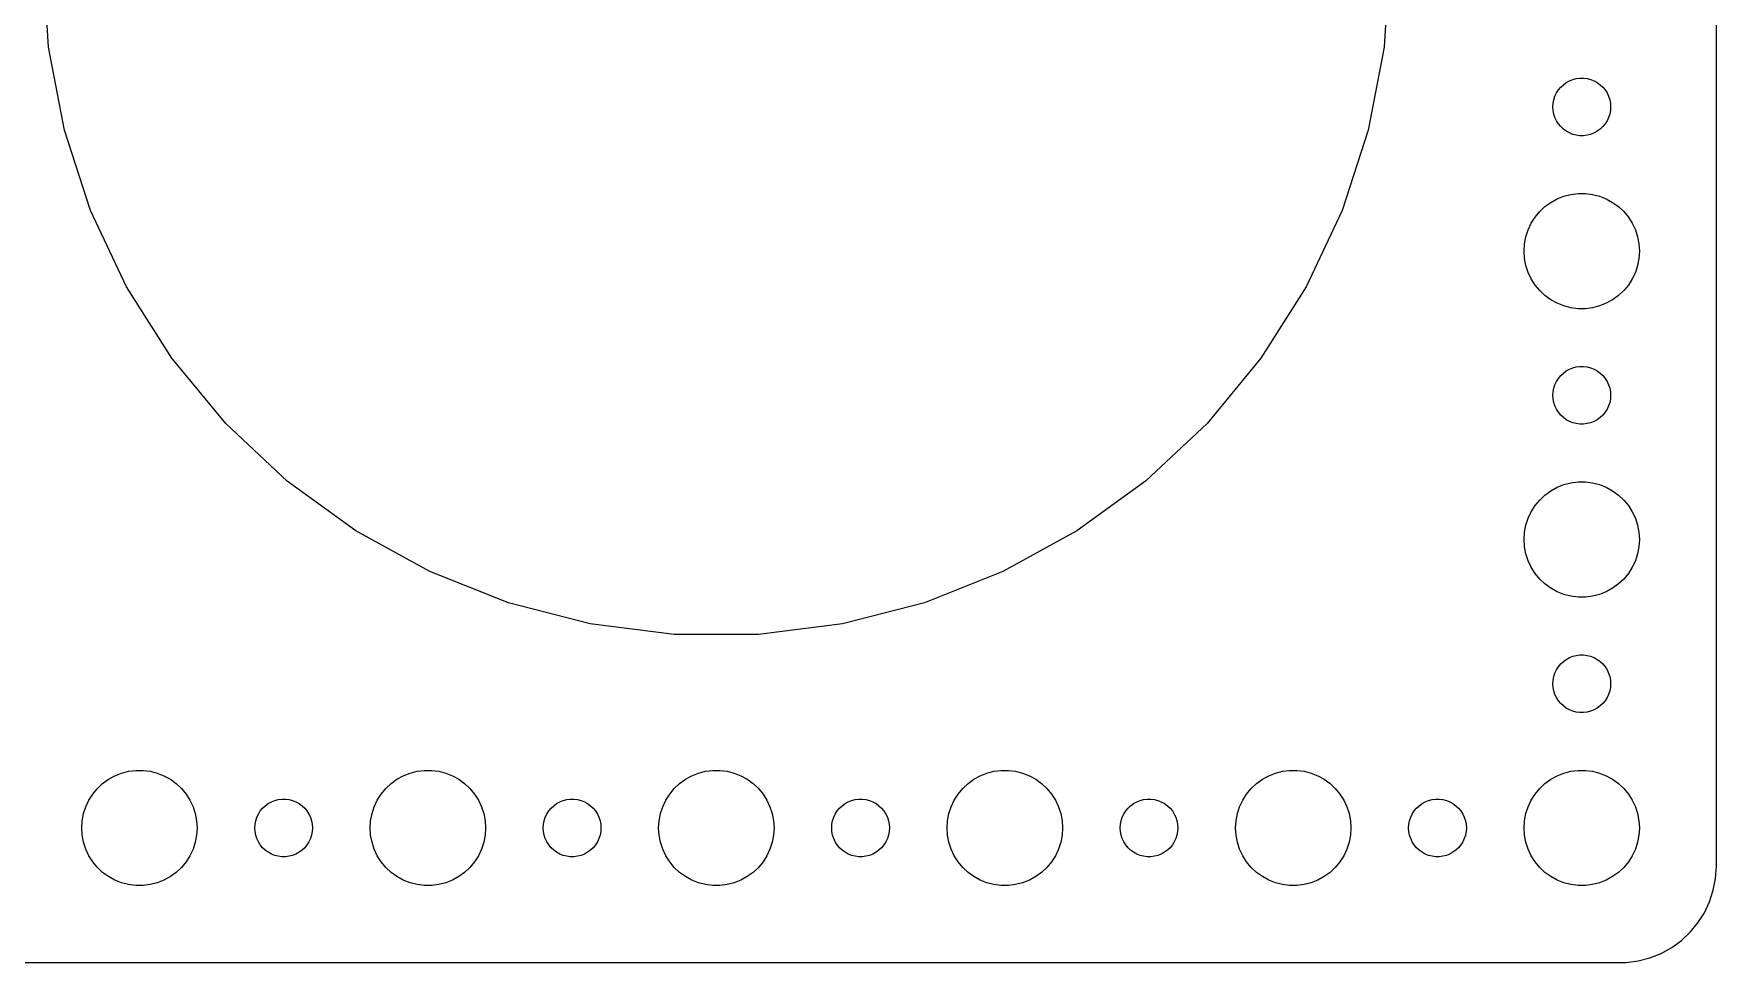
# Model space of a CAD drawing. Header units: metres. Extents: x -127 to 127, y 62 to 166.
# Drawn here: x 39.5 to 127, y 62 to 110.3 of the extents above; entities that cross this region are included whole.
import ezdxf

# ---------------------------------------------------------------- set-up
doc = ezdxf.new("R2010")
doc.units = ezdxf.units.M

msp = doc.modelspace()

# ---------------------------------------------------------------- linework, layer by layer
for p, q in [((127, 67), (127, 161)), ((40.276, 109.613), (40, 114)), ((110, 114), (109.724, 109.613)), ((41.0996, 105.296), (40.276, 109.613)), ((109.724, 109.613), (108.9, 105.296)), ((118.907, 107.527), (119.044, 107.656)), ((119.044, 107.656), (119.196, 107.766)), ((119.196, 107.766), (119.361, 107.857)), ((119.361, 107.857), (119.536, 107.927)), ((119.536, 107.927), (119.719, 107.973)), ((119.719, 107.973), (119.906, 107.997)), ((119.906, 107.997), (120.094, 107.997)), ((120.094, 107.997), (120.281, 107.973)), ((120.281, 107.973), (120.464, 107.927)), ((120.464, 107.927), (120.639, 107.857)), ((120.639, 107.857), (120.804, 107.766)), ((120.804, 107.766), (120.956, 107.656)), ((120.956, 107.656), (121.093, 107.527)), ((118.512, 106.688), (118.547, 106.873)), ((118.547, 106.873), (118.605, 107.052)), ((118.605, 107.052), (118.686, 107.223)), ((118.686, 107.223), (118.786, 107.382)), ((118.786, 107.382), (118.907, 107.527)), ((121.093, 107.527), (121.214, 107.382)), ((121.214, 107.382), (121.314, 107.223)), ((121.314, 107.223), (121.395, 107.052)), ((121.395, 107.052), (121.453, 106.873)), ((121.453, 106.873), (121.488, 106.688)), ((118.5, 106.5), (118.512, 106.688)), ((118.512, 106.312), (118.5, 106.5)), ((118.547, 106.127), (118.512, 106.312)), ((118.605, 105.948), (118.547, 106.127)), ((118.686, 105.777), (118.605, 105.948)), ((121.395, 105.948), (121.314, 105.777)), ((121.453, 106.127), (121.395, 105.948)), ((121.488, 106.312), (121.453, 106.127)), ((121.488, 106.688), (121.5, 106.5)), ((121.5, 106.5), (121.488, 106.312)), ((42.4578, 101.116), (41.0996, 105.296)), ((108.9, 105.296), (107.542, 101.116)), ((118.786, 105.618), (118.686, 105.777)), ((118.907, 105.473), (118.786, 105.618)), ((119.044, 105.344), (118.907, 105.473)), ((119.196, 105.234), (119.044, 105.344)), ((119.361, 105.143), (119.196, 105.234)), ((119.536, 105.073), (119.361, 105.143)), ((119.719, 105.027), (119.536, 105.073)), ((119.906, 105.003), (119.719, 105.027)), ((120.094, 105.003), (119.906, 105.003)), ((120.281, 105.027), (120.094, 105.003)), ((120.464, 105.073), (120.281, 105.027)), ((120.639, 105.143), (120.464, 105.073)), ((120.804, 105.234), (120.639, 105.143)), ((120.956, 105.344), (120.804, 105.234)), ((121.093, 105.473), (120.956, 105.344)), ((121.214, 105.618), (121.093, 105.473)), ((121.314, 105.777), (121.214, 105.618)), ((118.088, 101.312), (118.393, 101.533)), ((118.393, 101.533), (118.723, 101.714)), ((118.723, 101.714), (119.073, 101.853)), ((119.073, 101.853), (119.438, 101.947)), ((119.438, 101.947), (119.812, 101.994)), ((119.812, 101.994), (120.188, 101.994)), ((120.188, 101.994), (120.562, 101.947)), ((120.562, 101.947), (120.927, 101.853)), ((120.927, 101.853), (121.277, 101.714)), ((121.277, 101.714), (121.607, 101.533)), ((121.607, 101.533), (121.912, 101.312)), ((44.3293, 97.1386), (42.4578, 101.116)), ((107.542, 101.116), (105.671, 97.1386)), ((117.371, 100.445), (117.573, 100.763)), ((117.573, 100.763), (117.813, 101.054)), ((117.813, 101.054), (118.088, 101.312)), ((121.912, 101.312), (122.187, 101.054)), ((122.187, 101.054), (122.427, 100.763)), ((122.427, 100.763), (122.629, 100.445)), ((117.094, 99.7461), (117.211, 100.104)), ((117.211, 100.104), (117.371, 100.445)), ((122.629, 100.445), (122.789, 100.104)), ((122.789, 100.104), (122.906, 99.7461)), ((117, 99), (117.024, 99.376)), ((117.024, 98.624), (117, 99)), ((117.024, 99.376), (117.094, 99.7461)), ((122.906, 99.7461), (122.976, 99.376)), ((122.976, 99.376), (123, 99)), ((123, 99), (122.976, 98.624)), ((117.094, 98.2539), (117.024, 98.624)), ((117.211, 97.8956), (117.094, 98.2539)), ((122.906, 98.2539), (122.789, 97.8956)), ((122.976, 98.624), (122.906, 98.2539)), ((46.6844, 93.4275), (44.3293, 97.1386)), ((105.671, 97.1386), (103.316, 93.4275)), ((117.371, 97.5547), (117.211, 97.8956)), ((117.573, 97.2366), (117.371, 97.5547)), ((117.813, 96.9464), (117.573, 97.2366)), ((122.427, 97.2366), (122.187, 96.9464)), ((122.629, 97.5547), (122.427, 97.2366)), ((122.789, 97.8956), (122.629, 97.5547)), ((118.088, 96.6885), (117.813, 96.9464)), ((118.393, 96.467), (118.088, 96.6885)), ((118.723, 96.2855), (118.393, 96.467)), ((119.073, 96.1468), (118.723, 96.2855)), ((121.277, 96.2855), (120.927, 96.1468)), ((121.607, 96.467), (121.277, 96.2855)), ((121.912, 96.6885), (121.607, 96.467)), ((122.187, 96.9464), (121.912, 96.6885)), ((119.438, 96.0531), (119.073, 96.1468)), ((119.812, 96.0059), (119.438, 96.0531)), ((120.188, 96.0059), (119.812, 96.0059)), ((120.562, 96.0531), (120.188, 96.0059)), ((120.927, 96.1468), (120.562, 96.0531)), ((49.4861, 90.0409), (46.6844, 93.4275)), ((103.316, 93.4275), (100.514, 90.0409)), ((119.044, 92.6558), (119.196, 92.7665)), ((119.196, 92.7665), (119.361, 92.8573)), ((119.361, 92.8573), (119.536, 92.9266)), ((119.536, 92.9266), (119.719, 92.9734)), ((119.719, 92.9734), (119.906, 92.997)), ((119.906, 92.997), (120.094, 92.997)), ((120.094, 92.997), (120.281, 92.9734)), ((120.281, 92.9734), (120.464, 92.9266)), ((120.464, 92.9266), (120.639, 92.8573)), ((120.639, 92.8573), (120.804, 92.7665)), ((120.804, 92.7665), (120.956, 92.6558)), ((118.547, 91.873), (118.605, 92.0522)), ((118.605, 92.0522), (118.686, 92.2226)), ((118.686, 92.2226), (118.786, 92.3817)), ((118.786, 92.3817), (118.907, 92.5268)), ((118.907, 92.5268), (119.044, 92.6558)), ((120.956, 92.6558), (121.093, 92.5268)), ((121.093, 92.5268), (121.214, 92.3817)), ((121.214, 92.3817), (121.314, 92.2226)), ((121.314, 92.2226), (121.395, 92.0522)), ((121.395, 92.0522), (121.453, 91.873)), ((118.5, 91.5), (118.512, 91.688)), ((118.512, 91.312), (118.5, 91.5)), ((118.512, 91.688), (118.547, 91.873)), ((118.547, 91.127), (118.512, 91.312)), ((118.605, 90.9478), (118.547, 91.127)), ((121.453, 91.127), (121.395, 90.9478)), ((121.453, 91.873), (121.488, 91.688)), ((121.488, 91.312), (121.453, 91.127)), ((121.488, 91.688), (121.5, 91.5)), ((121.5, 91.5), (121.488, 91.312)), ((118.686, 90.7774), (118.605, 90.9478)), ((118.786, 90.6183), (118.686, 90.7774)), ((118.907, 90.4732), (118.786, 90.6183)), ((119.044, 90.3442), (118.907, 90.4732)), ((119.196, 90.2335), (119.044, 90.3442)), ((119.361, 90.1428), (119.196, 90.2335)), ((119.536, 90.0734), (119.361, 90.1428)), ((120.639, 90.1428), (120.464, 90.0734)), ((120.804, 90.2335), (120.639, 90.1428)), ((120.956, 90.3442), (120.804, 90.2335)), ((121.093, 90.4732), (120.956, 90.3442)), ((121.214, 90.6183), (121.093, 90.4732)), ((121.314, 90.7774), (121.214, 90.6183)), ((121.395, 90.9478), (121.314, 90.7774)), ((52.6902, 87.032), (49.4861, 90.0409)), ((100.514, 90.0409), (97.3098, 87.032)), ((119.719, 90.0266), (119.536, 90.0734)), ((119.906, 90.003), (119.719, 90.0266)), ((120.094, 90.003), (119.906, 90.003)), ((120.281, 90.0266), (120.094, 90.003)), ((120.464, 90.0734), (120.281, 90.0266)), ((56.2461, 84.4485), (52.6902, 87.032)), ((97.3098, 87.032), (93.7539, 84.4485)), ((118.393, 86.533), (118.723, 86.7145)), ((118.723, 86.7145), (119.073, 86.8532)), ((119.073, 86.8532), (119.438, 86.9469)), ((119.438, 86.9469), (119.812, 86.9941)), ((119.812, 86.9941), (120.188, 86.9941)), ((120.188, 86.9941), (120.562, 86.9469)), ((120.562, 86.9469), (120.927, 86.8532)), ((120.927, 86.8532), (121.277, 86.7145)), ((121.277, 86.7145), (121.607, 86.533)), ((117.371, 85.4453), (117.573, 85.7634)), ((117.573, 85.7634), (117.813, 86.0536)), ((117.813, 86.0536), (118.088, 86.3116)), ((118.088, 86.3116), (118.393, 86.533)), ((121.607, 86.533), (121.912, 86.3116)), ((121.912, 86.3116), (122.187, 86.0536)), ((122.187, 86.0536), (122.427, 85.7634)), ((122.427, 85.7634), (122.629, 85.4453)), ((117.094, 84.7461), (117.211, 85.1044)), ((117.211, 85.1044), (117.371, 85.4453)), ((122.629, 85.4453), (122.789, 85.1044)), ((122.789, 85.1044), (122.906, 84.7461)), ((60.0977, 82.3311), (56.2461, 84.4485)), ((93.7539, 84.4485), (89.9023, 82.3311)), ((117, 84), (117.024, 84.376)), ((117.024, 83.624), (117, 84)), ((117.024, 84.376), (117.094, 84.7461)), ((122.906, 84.7461), (122.976, 84.376)), ((122.976, 84.376), (123, 84)), ((123, 84), (122.976, 83.624)), ((117.094, 83.2539), (117.024, 83.624)), ((117.211, 82.8956), (117.094, 83.2539)), ((122.906, 83.2539), (122.789, 82.8956)), ((122.976, 83.624), (122.906, 83.2539)), ((64.1844, 80.713), (60.0977, 82.3311)), ((89.9023, 82.3311), (85.8156, 80.713)), ((117.371, 82.5547), (117.211, 82.8956)), ((117.573, 82.2366), (117.371, 82.5547)), ((122.629, 82.5547), (122.427, 82.2366)), ((122.789, 82.8956), (122.629, 82.5547)), ((117.813, 81.9464), (117.573, 82.2366)), ((118.088, 81.6885), (117.813, 81.9464)), ((118.393, 81.467), (118.088, 81.6885)), ((118.723, 81.2855), (118.393, 81.467)), ((121.607, 81.467), (121.277, 81.2855)), ((121.912, 81.6885), (121.607, 81.467)), ((122.187, 81.9464), (121.912, 81.6885)), ((122.427, 82.2366), (122.187, 81.9464)), ((68.4417, 79.6199), (64.1844, 80.713)), ((85.8156, 80.713), (81.5583, 79.6199)), ((119.073, 81.1468), (118.723, 81.2855)), ((119.438, 81.0531), (119.073, 81.1468)), ((119.812, 81.0059), (119.438, 81.0531)), ((120.188, 81.0059), (119.812, 81.0059)), ((120.562, 81.0531), (120.188, 81.0059)), ((120.927, 81.1468), (120.562, 81.0531)), ((121.277, 81.2855), (120.927, 81.1468)), ((72.8023, 79.0691), (68.4417, 79.6199)), ((77.1977, 79.0691), (72.8023, 79.0691)), ((81.5583, 79.6199), (77.1977, 79.0691)), ((119.361, 77.8572), (119.536, 77.9266)), ((119.536, 77.9266), (119.719, 77.9734)), ((119.719, 77.9734), (119.906, 77.997)), ((119.906, 77.997), (120.094, 77.997)), ((120.094, 77.997), (120.281, 77.9734)), ((120.281, 77.9734), (120.464, 77.9266)), ((120.464, 77.9266), (120.639, 77.8572)), ((118.547, 76.873), (118.605, 77.0522)), ((118.605, 77.0522), (118.686, 77.2226)), ((118.686, 77.2226), (118.786, 77.3817)), ((118.786, 77.3817), (118.907, 77.5268)), ((118.907, 77.5268), (119.044, 77.6558)), ((119.044, 77.6558), (119.196, 77.7665)), ((119.196, 77.7665), (119.361, 77.8572)), ((120.639, 77.8572), (120.804, 77.7665)), ((120.804, 77.7665), (120.956, 77.6558)), ((120.956, 77.6558), (121.093, 77.5268)), ((121.093, 77.5268), (121.214, 77.3817)), ((121.214, 77.3817), (121.314, 77.2226)), ((121.314, 77.2226), (121.395, 77.0522)), ((121.395, 77.0522), (121.453, 76.873)), ((118.5, 76.5), (118.512, 76.688)), ((118.512, 76.312), (118.5, 76.5)), ((118.512, 76.688), (118.547, 76.873)), ((118.547, 76.127), (118.512, 76.312)), ((118.605, 75.9478), (118.547, 76.127)), ((121.453, 76.127), (121.395, 75.9478)), ((121.453, 76.873), (121.488, 76.688)), ((121.488, 76.312), (121.453, 76.127)), ((121.488, 76.688), (121.5, 76.5)), ((121.5, 76.5), (121.488, 76.312)), ((118.686, 75.7774), (118.605, 75.9478)), ((118.786, 75.6183), (118.686, 75.7774)), ((118.907, 75.4732), (118.786, 75.6183)), ((119.044, 75.3442), (118.907, 75.4732)), ((119.196, 75.2335), (119.044, 75.3442)), ((120.956, 75.3442), (120.804, 75.2335)), ((121.093, 75.4732), (120.956, 75.3442)), ((121.214, 75.6183), (121.093, 75.4732)), ((121.314, 75.7774), (121.214, 75.6183)), ((121.395, 75.9478), (121.314, 75.7774)), ((119.361, 75.1428), (119.196, 75.2335)), ((119.536, 75.0734), (119.361, 75.1428)), ((119.719, 75.0266), (119.536, 75.0734)), ((119.906, 75.003), (119.719, 75.0266)), ((120.094, 75.003), (119.906, 75.003)), ((120.281, 75.0266), (120.094, 75.003)), ((120.464, 75.0734), (120.281, 75.0266)), ((120.639, 75.1428), (120.464, 75.0734)), ((120.804, 75.2335), (120.639, 75.1428)), ((43.7227, 71.7145), (44.0729, 71.8532)), ((44.0729, 71.8532), (44.4379, 71.9469)), ((44.4379, 71.9469), (44.8116, 71.9941)), ((44.8116, 71.9941), (45.1884, 71.9941)), ((45.1884, 71.9941), (45.5621, 71.9469)), ((45.5621, 71.9469), (45.927, 71.8532)), ((45.927, 71.8532), (46.2773, 71.7145)), ((58.7227, 71.7145), (59.0729, 71.8532)), ((59.0729, 71.8532), (59.4379, 71.9469)), ((59.4379, 71.9469), (59.8116, 71.9941)), ((59.8116, 71.9941), (60.1884, 71.9941)), ((60.1884, 71.9941), (60.5621, 71.9469)), ((60.5621, 71.9469), (60.927, 71.8532)), ((60.927, 71.8532), (61.2773, 71.7145)), ((73.7227, 71.7145), (74.073, 71.8532)), ((74.073, 71.8532), (74.4379, 71.9469)), ((74.4379, 71.9469), (74.8116, 71.9941)), ((74.8116, 71.9941), (75.1884, 71.9941)), ((75.1884, 71.9941), (75.5621, 71.9469)), ((75.5621, 71.9469), (75.927, 71.8532)), ((75.927, 71.8532), (76.2773, 71.7145)), ((88.7227, 71.7145), (89.073, 71.8532)), ((89.073, 71.8532), (89.4379, 71.9469)), ((89.4379, 71.9469), (89.8116, 71.9941)), ((89.8116, 71.9941), (90.1884, 71.9941)), ((90.1884, 71.9941), (90.5621, 71.9469)), ((90.5621, 71.9469), (90.927, 71.8532)), ((90.927, 71.8532), (91.2773, 71.7145)), ((103.723, 71.7145), (104.073, 71.8532)), ((104.073, 71.8532), (104.438, 71.9469)), ((104.438, 71.9469), (104.812, 71.9941)), ((104.812, 71.9941), (105.188, 71.9941)), ((105.188, 71.9941), (105.562, 71.9469)), ((105.562, 71.9469), (105.927, 71.8532)), ((105.927, 71.8532), (106.277, 71.7145)), ((118.723, 71.7145), (119.073, 71.8532)), ((119.073, 71.8532), (119.438, 71.9469)), ((119.438, 71.9469), (119.812, 71.9941)), ((119.812, 71.9941), (120.188, 71.9941)), ((120.188, 71.9941), (120.562, 71.9469)), ((120.562, 71.9469), (120.927, 71.8532)), ((120.927, 71.8532), (121.277, 71.7145)), ((42.5729, 70.7634), (42.8131, 71.0536)), ((42.8131, 71.0536), (43.0877, 71.3115)), ((43.0877, 71.3115), (43.3925, 71.533)), ((43.3925, 71.533), (43.7227, 71.7145)), ((46.2773, 71.7145), (46.6075, 71.533)), ((46.6075, 71.533), (46.9123, 71.3115)), ((46.9123, 71.3115), (47.1869, 71.0536)), ((47.1869, 71.0536), (47.427, 70.7634)), ((57.5729, 70.7634), (57.8131, 71.0536)), ((57.8131, 71.0536), (58.0877, 71.3115)), ((58.0877, 71.3115), (58.3925, 71.533)), ((58.3925, 71.533), (58.7227, 71.7145)), ((61.2773, 71.7145), (61.6075, 71.533)), ((61.6075, 71.533), (61.9123, 71.3115)), ((61.9123, 71.3115), (62.1869, 71.0536)), ((62.1869, 71.0536), (62.427, 70.7634)), ((72.573, 70.7634), (72.8131, 71.0536)), ((72.8131, 71.0536), (73.0877, 71.3115)), ((73.0877, 71.3115), (73.3925, 71.533)), ((73.3925, 71.533), (73.7227, 71.7145)), ((76.2773, 71.7145), (76.6075, 71.533)), ((76.6075, 71.533), (76.9123, 71.3115)), ((76.9123, 71.3115), (77.1869, 71.0536)), ((77.1869, 71.0536), (77.427, 70.7634)), ((87.573, 70.7634), (87.8131, 71.0536)), ((87.8131, 71.0536), (88.0877, 71.3115)), ((88.0877, 71.3115), (88.3925, 71.533)), ((88.3925, 71.533), (88.7227, 71.7145)), ((91.2773, 71.7145), (91.6075, 71.533)), ((91.6075, 71.533), (91.9123, 71.3115)), ((91.9123, 71.3115), (92.1869, 71.0536)), ((92.1869, 71.0536), (92.427, 70.7634)), ((102.573, 70.7634), (102.813, 71.0536)), ((102.813, 71.0536), (103.088, 71.3115)), ((103.088, 71.3115), (103.393, 71.533)), ((103.393, 71.533), (103.723, 71.7145)), ((106.277, 71.7145), (106.607, 71.533)), ((106.607, 71.533), (106.912, 71.3115)), ((106.912, 71.3115), (107.187, 71.0536)), ((107.187, 71.0536), (107.427, 70.7634)), ((117.573, 70.7634), (117.813, 71.0536)), ((117.813, 71.0536), (118.088, 71.3115)), ((118.088, 71.3115), (118.393, 71.533)), ((118.393, 71.533), (118.723, 71.7145)), ((121.277, 71.7145), (121.607, 71.533)), ((121.607, 71.533), (121.912, 71.3115)), ((121.912, 71.3115), (122.187, 71.0536)), ((122.187, 71.0536), (122.427, 70.7634)), ((42.0942, 69.7461), (42.2107, 70.1044)), ((42.2107, 70.1044), (42.3711, 70.4453)), ((42.3711, 70.4453), (42.5729, 70.7634)), ((47.427, 70.7634), (47.6289, 70.4453)), ((47.6289, 70.4453), (47.7893, 70.1044)), ((47.7893, 70.1044), (47.9057, 69.7461)), ((51.2865, 69.8817), (51.4065, 70.0268)), ((51.4065, 70.0268), (51.5439, 70.1558)), ((51.5439, 70.1558), (51.6963, 70.2665)), ((51.6963, 70.2665), (51.8613, 70.3572)), ((51.8613, 70.3572), (52.0365, 70.4266)), ((52.0365, 70.4266), (52.2189, 70.4734)), ((52.2189, 70.4734), (52.4058, 70.497)), ((52.4058, 70.497), (52.5942, 70.497)), ((52.5942, 70.497), (52.7811, 70.4734)), ((52.7811, 70.4734), (52.9635, 70.4266)), ((52.9635, 70.4266), (53.1387, 70.3572)), ((53.1387, 70.3572), (53.3037, 70.2665)), ((53.3037, 70.2665), (53.4561, 70.1558)), ((53.4561, 70.1558), (53.5934, 70.0268)), ((53.5934, 70.0268), (53.7135, 69.8817)), ((57.0942, 69.7461), (57.2107, 70.1044)), ((57.2107, 70.1044), (57.3711, 70.4453)), ((57.3711, 70.4453), (57.5729, 70.7634)), ((62.427, 70.7634), (62.6289, 70.4453)), ((62.6289, 70.4453), (62.7893, 70.1044)), ((62.7893, 70.1044), (62.9057, 69.7461)), ((66.2865, 69.8817), (66.4065, 70.0268)), ((66.4065, 70.0268), (66.5439, 70.1558)), ((66.5439, 70.1558), (66.6963, 70.2665)), ((66.6963, 70.2665), (66.8613, 70.3572)), ((66.8613, 70.3572), (67.0365, 70.4266)), ((67.0365, 70.4266), (67.2189, 70.4734)), ((67.2189, 70.4734), (67.4058, 70.497)), ((67.4058, 70.497), (67.5942, 70.497)), ((67.5942, 70.497), (67.7811, 70.4734)), ((67.7811, 70.4734), (67.9635, 70.4266)), ((67.9635, 70.4266), (68.1387, 70.3572)), ((68.1387, 70.3572), (68.3037, 70.2665)), ((68.3037, 70.2665), (68.4561, 70.1558)), ((68.4561, 70.1558), (68.5934, 70.0268)), ((68.5934, 70.0268), (68.7135, 69.8817)), ((72.0943, 69.7461), (72.2107, 70.1044)), ((72.2107, 70.1044), (72.3711, 70.4453)), ((72.3711, 70.4453), (72.573, 70.7634)), ((77.427, 70.7634), (77.6289, 70.4453)), ((77.6289, 70.4453), (77.7893, 70.1044)), ((77.7893, 70.1044), (77.9057, 69.7461)), ((81.2865, 69.8817), (81.4065, 70.0268)), ((81.4065, 70.0268), (81.5439, 70.1558)), ((81.5439, 70.1558), (81.6963, 70.2665)), ((81.6963, 70.2665), (81.8613, 70.3572)), ((81.8613, 70.3572), (82.0365, 70.4266)), ((82.0365, 70.4266), (82.2189, 70.4734)), ((82.2189, 70.4734), (82.4058, 70.497)), ((82.4058, 70.497), (82.5942, 70.497)), ((82.5942, 70.497), (82.7811, 70.4734)), ((82.7811, 70.4734), (82.9635, 70.4266)), ((82.9635, 70.4266), (83.1387, 70.3572)), ((83.1387, 70.3572), (83.3037, 70.2665)), ((83.3037, 70.2665), (83.4561, 70.1558)), ((83.4561, 70.1558), (83.5934, 70.0268)), ((83.5934, 70.0268), (83.7135, 69.8817)), ((87.0943, 69.7461), (87.2107, 70.1044)), ((87.2107, 70.1044), (87.3711, 70.4453)), ((87.3711, 70.4453), (87.573, 70.7634)), ((92.427, 70.7634), (92.6289, 70.4453)), ((92.6289, 70.4453), (92.7893, 70.1044)), ((92.7893, 70.1044), (92.9057, 69.7461)), ((96.2865, 69.8817), (96.4065, 70.0268)), ((96.4065, 70.0268), (96.5439, 70.1558)), ((96.5439, 70.1558), (96.6963, 70.2665)), ((96.6963, 70.2665), (96.8613, 70.3572)), ((96.8613, 70.3572), (97.0365, 70.4266)), ((97.0365, 70.4266), (97.2189, 70.4734)), ((97.2189, 70.4734), (97.4058, 70.497)), ((97.4058, 70.497), (97.5942, 70.497)), ((97.5942, 70.497), (97.7811, 70.4734)), ((97.7811, 70.4734), (97.9635, 70.4266)), ((97.9635, 70.4266), (98.1387, 70.3572)), ((98.1387, 70.3572), (98.3037, 70.2665)), ((98.3037, 70.2665), (98.4561, 70.1558)), ((98.4561, 70.1558), (98.5934, 70.0268)), ((98.5934, 70.0268), (98.7135, 69.8817)), ((102.094, 69.7461), (102.211, 70.1044)), ((102.211, 70.1044), (102.371, 70.4453)), ((102.371, 70.4453), (102.573, 70.7634)), ((107.427, 70.7634), (107.629, 70.4453)), ((107.629, 70.4453), (107.789, 70.1044)), ((107.789, 70.1044), (107.906, 69.7461)), ((111.286, 69.8817), (111.407, 70.0268)), ((111.407, 70.0268), (111.544, 70.1558)), ((111.544, 70.1558), (111.696, 70.2665)), ((111.696, 70.2665), (111.861, 70.3572)), ((111.861, 70.3572), (112.036, 70.4266)), ((112.036, 70.4266), (112.219, 70.4734)), ((112.219, 70.4734), (112.406, 70.497)), ((112.406, 70.497), (112.594, 70.497)), ((112.594, 70.497), (112.781, 70.4734)), ((112.781, 70.4734), (112.964, 70.4266)), ((112.964, 70.4266), (113.139, 70.3572)), ((113.139, 70.3572), (113.304, 70.2665)), ((113.304, 70.2665), (113.456, 70.1558)), ((113.456, 70.1558), (113.593, 70.0268)), ((113.593, 70.0268), (113.714, 69.8817)), ((117.094, 69.7461), (117.211, 70.1044)), ((117.211, 70.1044), (117.371, 70.4453)), ((117.371, 70.4453), (117.573, 70.7634)), ((122.427, 70.7634), (122.629, 70.4453)), ((122.629, 70.4453), (122.789, 70.1044)), ((122.789, 70.1044), (122.906, 69.7461)), ((42, 69), (42.0237, 69.376)), ((42.0237, 69.376), (42.0942, 69.7461)), ((47.9057, 69.7461), (47.9763, 69.376)), ((47.9763, 69.376), (48, 69)), ((51, 69), (51.0118, 69.188)), ((51.0118, 69.188), (51.0471, 69.373)), ((51.0471, 69.373), (51.1053, 69.5522)), ((51.1053, 69.5522), (51.1855, 69.7226)), ((51.1855, 69.7226), (51.2865, 69.8817)), ((53.7135, 69.8817), (53.8145, 69.7226)), ((53.8145, 69.7226), (53.8947, 69.5522)), ((53.8947, 69.5522), (53.9529, 69.373)), ((53.9529, 69.373), (53.9882, 69.188)), ((53.9882, 69.188), (54, 69)), ((57, 69), (57.0237, 69.376)), ((57.0237, 69.376), (57.0942, 69.7461)), ((62.9057, 69.7461), (62.9763, 69.376)), ((62.9763, 69.376), (63, 69)), ((66, 69), (66.0118, 69.188)), ((66.0118, 69.188), (66.0471, 69.373)), ((66.0471, 69.373), (66.1053, 69.5522)), ((66.1053, 69.5522), (66.1855, 69.7226)), ((66.1855, 69.7226), (66.2865, 69.8817)), ((68.7135, 69.8817), (68.8145, 69.7226)), ((68.8145, 69.7226), (68.8947, 69.5522)), ((68.8947, 69.5522), (68.9529, 69.373)), ((68.9529, 69.373), (68.9882, 69.188)), ((68.9882, 69.188), (69, 69)), ((72, 69), (72.0237, 69.376)), ((72.0237, 69.376), (72.0943, 69.7461)), ((77.9057, 69.7461), (77.9763, 69.376)), ((77.9763, 69.376), (78, 69)), ((81, 69), (81.0118, 69.188)), ((81.0118, 69.188), (81.0471, 69.373)), ((81.0471, 69.373), (81.1053, 69.5522)), ((81.1053, 69.5522), (81.1855, 69.7226)), ((81.1855, 69.7226), (81.2865, 69.8817)), ((83.7135, 69.8817), (83.8145, 69.7226)), ((83.8145, 69.7226), (83.8947, 69.5522)), ((83.8947, 69.5522), (83.9529, 69.373)), ((83.9529, 69.373), (83.9882, 69.188)), ((83.9882, 69.188), (84, 69)), ((87, 69), (87.0237, 69.376)), ((87.0237, 69.376), (87.0943, 69.7461)), ((92.9057, 69.7461), (92.9763, 69.376)), ((92.9763, 69.376), (93, 69)), ((96, 69), (96.0118, 69.188)), ((96.0118, 69.188), (96.0471, 69.373)), ((96.0471, 69.373), (96.1053, 69.5522)), ((96.1053, 69.5522), (96.1855, 69.7226)), ((96.1855, 69.7226), (96.2865, 69.8817)), ((98.7135, 69.8817), (98.8145, 69.7226)), ((98.8145, 69.7226), (98.8947, 69.5522)), ((98.8947, 69.5522), (98.9529, 69.373)), ((98.9529, 69.373), (98.9882, 69.188)), ((98.9882, 69.188), (99, 69)), ((102, 69), (102.024, 69.376)), ((102.024, 69.376), (102.094, 69.7461)), ((107.906, 69.7461), (107.976, 69.376)), ((107.976, 69.376), (108, 69)), ((111, 69), (111.012, 69.188)), ((111.012, 69.188), (111.047, 69.373)), ((111.047, 69.373), (111.105, 69.5522)), ((111.105, 69.5522), (111.186, 69.7226)), ((111.186, 69.7226), (111.286, 69.8817)), ((113.714, 69.8817), (113.814, 69.7226)), ((113.814, 69.7226), (113.895, 69.5522)), ((113.895, 69.5522), (113.953, 69.373)), ((113.953, 69.373), (113.988, 69.188)), ((113.988, 69.188), (114, 69)), ((117, 69), (117.024, 69.376)), ((117.024, 69.376), (117.094, 69.7461)), ((122.906, 69.7461), (122.976, 69.376)), ((122.976, 69.376), (123, 69)), ((42.0237, 68.624), (42, 69)), ((42.0942, 68.2539), (42.0237, 68.624)), ((42.2107, 67.8956), (42.0942, 68.2539)), ((47.9057, 68.2539), (47.7893, 67.8956)), ((47.9763, 68.624), (47.9057, 68.2539)), ((48, 69), (47.9763, 68.624)), ((51.0118, 68.812), (51, 69)), ((51.0471, 68.627), (51.0118, 68.812)), ((51.1053, 68.4478), (51.0471, 68.627)), ((51.1855, 68.2774), (51.1053, 68.4478)), ((51.2865, 68.1183), (51.1855, 68.2774)), ((53.8145, 68.2774), (53.7135, 68.1183)), ((53.8947, 68.4478), (53.8145, 68.2774)), ((53.9529, 68.627), (53.8947, 68.4478)), ((53.9882, 68.812), (53.9529, 68.627)), ((54, 69), (53.9882, 68.812)), ((57.0237, 68.624), (57, 69)), ((57.0942, 68.2539), (57.0237, 68.624)), ((57.2107, 67.8956), (57.0942, 68.2539)), ((62.9057, 68.2539), (62.7893, 67.8956)), ((62.9763, 68.624), (62.9057, 68.2539)), ((63, 69), (62.9763, 68.624)), ((66.0118, 68.812), (66, 69)), ((66.0471, 68.627), (66.0118, 68.812)), ((66.1053, 68.4478), (66.0471, 68.627)), ((66.1855, 68.2774), (66.1053, 68.4478)), ((66.2865, 68.1183), (66.1855, 68.2774)), ((68.8145, 68.2774), (68.7135, 68.1183)), ((68.8947, 68.4478), (68.8145, 68.2774)), ((68.9529, 68.627), (68.8947, 68.4478)), ((68.9882, 68.812), (68.9529, 68.627)), ((69, 69), (68.9882, 68.812)), ((72.0237, 68.624), (72, 69)), ((72.0943, 68.2539), (72.0237, 68.624)), ((72.2107, 67.8956), (72.0943, 68.2539)), ((77.9057, 68.2539), (77.7893, 67.8956)), ((77.9763, 68.624), (77.9057, 68.2539)), ((78, 69), (77.9763, 68.624)), ((81.0118, 68.812), (81, 69)), ((81.0471, 68.627), (81.0118, 68.812)), ((81.1053, 68.4478), (81.0471, 68.627)), ((81.1855, 68.2774), (81.1053, 68.4478)), ((81.2865, 68.1183), (81.1855, 68.2774)), ((83.8145, 68.2774), (83.7135, 68.1183)), ((83.8947, 68.4478), (83.8145, 68.2774)), ((83.9529, 68.627), (83.8947, 68.4478)), ((83.9882, 68.812), (83.9529, 68.627)), ((84, 69), (83.9882, 68.812)), ((87.0237, 68.624), (87, 69)), ((87.0943, 68.2539), (87.0237, 68.624)), ((87.2107, 67.8956), (87.0943, 68.2539)), ((92.9057, 68.2539), (92.7893, 67.8956)), ((92.9763, 68.624), (92.9057, 68.2539)), ((93, 69), (92.9763, 68.624)), ((96.0118, 68.812), (96, 69)), ((96.0471, 68.627), (96.0118, 68.812)), ((96.1053, 68.4478), (96.0471, 68.627)), ((96.1855, 68.2774), (96.1053, 68.4478)), ((96.2865, 68.1183), (96.1855, 68.2774)), ((98.8145, 68.2774), (98.7135, 68.1183)), ((98.8947, 68.4478), (98.8145, 68.2774)), ((98.9529, 68.627), (98.8947, 68.4478)), ((98.9882, 68.812), (98.9529, 68.627)), ((99, 69), (98.9882, 68.812)), ((102.024, 68.624), (102, 69)), ((102.094, 68.2539), (102.024, 68.624)), ((102.211, 67.8956), (102.094, 68.2539)), ((107.906, 68.2539), (107.789, 67.8956)), ((107.976, 68.624), (107.906, 68.2539)), ((108, 69), (107.976, 68.624)), ((111.012, 68.812), (111, 69)), ((111.047, 68.627), (111.012, 68.812)), ((111.105, 68.4478), (111.047, 68.627)), ((111.186, 68.2774), (111.105, 68.4478)), ((111.286, 68.1183), (111.186, 68.2774)), ((113.814, 68.2774), (113.714, 68.1183)), ((113.895, 68.4478), (113.814, 68.2774)), ((113.953, 68.627), (113.895, 68.4478)), ((113.988, 68.812), (113.953, 68.627)), ((114, 69), (113.988, 68.812)), ((117.024, 68.624), (117, 69)), ((117.094, 68.2539), (117.024, 68.624)), ((117.211, 67.8956), (117.094, 68.2539)), ((122.906, 68.2539), (122.789, 67.8956)), ((122.976, 68.624), (122.906, 68.2539)), ((123, 69), (122.976, 68.624)), ((42.3711, 67.5547), (42.2107, 67.8956)), ((42.5729, 67.2366), (42.3711, 67.5547)), ((47.6289, 67.5547), (47.427, 67.2366)), ((47.7893, 67.8956), (47.6289, 67.5547)), ((51.4065, 67.9732), (51.2865, 68.1183)), ((51.5439, 67.8442), (51.4065, 67.9732)), ((51.6963, 67.7335), (51.5439, 67.8442)), ((51.8613, 67.6428), (51.6963, 67.7335)), ((52.0365, 67.5734), (51.8613, 67.6428)), ((52.2189, 67.5266), (52.0365, 67.5734)), ((52.4058, 67.503), (52.2189, 67.5266)), ((52.5942, 67.503), (52.4058, 67.503)), ((52.7811, 67.5266), (52.5942, 67.503)), ((52.9635, 67.5734), (52.7811, 67.5266)), ((53.1387, 67.6428), (52.9635, 67.5734)), ((53.3037, 67.7335), (53.1387, 67.6428)), ((53.4561, 67.8442), (53.3037, 67.7335)), ((53.5934, 67.9732), (53.4561, 67.8442)), ((53.7135, 68.1183), (53.5934, 67.9732)), ((57.3711, 67.5547), (57.2107, 67.8956)), ((57.5729, 67.2366), (57.3711, 67.5547)), ((62.6289, 67.5547), (62.427, 67.2366)), ((62.7893, 67.8956), (62.6289, 67.5547)), ((66.4065, 67.9732), (66.2865, 68.1183)), ((66.5439, 67.8442), (66.4065, 67.9732)), ((66.6963, 67.7335), (66.5439, 67.8442)), ((66.8613, 67.6428), (66.6963, 67.7335)), ((67.0365, 67.5734), (66.8613, 67.6428)), ((67.2189, 67.5266), (67.0365, 67.5734)), ((67.4058, 67.503), (67.2189, 67.5266)), ((67.5942, 67.503), (67.4058, 67.503)), ((67.7811, 67.5266), (67.5942, 67.503)), ((67.9635, 67.5734), (67.7811, 67.5266)), ((68.1387, 67.6428), (67.9635, 67.5734)), ((68.3037, 67.7335), (68.1387, 67.6428)), ((68.4561, 67.8442), (68.3037, 67.7335)), ((68.5934, 67.9732), (68.4561, 67.8442)), ((68.7135, 68.1183), (68.5934, 67.9732)), ((72.3711, 67.5547), (72.2107, 67.8956)), ((72.573, 67.2366), (72.3711, 67.5547)), ((77.6289, 67.5547), (77.427, 67.2366)), ((77.7893, 67.8956), (77.6289, 67.5547)), ((81.4065, 67.9732), (81.2865, 68.1183)), ((81.5439, 67.8442), (81.4065, 67.9732)), ((81.6963, 67.7335), (81.5439, 67.8442)), ((81.8613, 67.6428), (81.6963, 67.7335)), ((82.0365, 67.5734), (81.8613, 67.6428)), ((82.2189, 67.5266), (82.0365, 67.5734)), ((82.4058, 67.503), (82.2189, 67.5266)), ((82.5942, 67.503), (82.4058, 67.503)), ((82.7811, 67.5266), (82.5942, 67.503)), ((82.9635, 67.5734), (82.7811, 67.5266)), ((83.1387, 67.6428), (82.9635, 67.5734)), ((83.3037, 67.7335), (83.1387, 67.6428)), ((83.4561, 67.8442), (83.3037, 67.7335)), ((83.5934, 67.9732), (83.4561, 67.8442)), ((83.7135, 68.1183), (83.5934, 67.9732)), ((87.3711, 67.5547), (87.2107, 67.8956)), ((87.573, 67.2366), (87.3711, 67.5547)), ((92.6289, 67.5547), (92.427, 67.2366)), ((92.7893, 67.8956), (92.6289, 67.5547)), ((96.4065, 67.9732), (96.2865, 68.1183)), ((96.5439, 67.8442), (96.4065, 67.9732)), ((96.6963, 67.7335), (96.5439, 67.8442)), ((96.8613, 67.6428), (96.6963, 67.7335)), ((97.0365, 67.5734), (96.8613, 67.6428)), ((97.2189, 67.5266), (97.0365, 67.5734)), ((97.4058, 67.503), (97.2189, 67.5266)), ((97.5942, 67.503), (97.4058, 67.503)), ((97.7811, 67.5266), (97.5942, 67.503)), ((97.9635, 67.5734), (97.7811, 67.5266)), ((98.1387, 67.6428), (97.9635, 67.5734)), ((98.3037, 67.7335), (98.1387, 67.6428)), ((98.4561, 67.8442), (98.3037, 67.7335)), ((98.5934, 67.9732), (98.4561, 67.8442)), ((98.7135, 68.1183), (98.5934, 67.9732)), ((102.371, 67.5547), (102.211, 67.8956)), ((102.573, 67.2366), (102.371, 67.5547)), ((107.629, 67.5547), (107.427, 67.2366)), ((107.789, 67.8956), (107.629, 67.5547)), ((111.407, 67.9732), (111.286, 68.1183)), ((111.544, 67.8442), (111.407, 67.9732)), ((111.696, 67.7335), (111.544, 67.8442)), ((111.861, 67.6428), (111.696, 67.7335)), ((112.036, 67.5734), (111.861, 67.6428)), ((112.219, 67.5266), (112.036, 67.5734)), ((112.406, 67.503), (112.219, 67.5266)), ((112.594, 67.503), (112.406, 67.503)), ((112.781, 67.5266), (112.594, 67.503)), ((112.964, 67.5734), (112.781, 67.5266)), ((113.139, 67.6428), (112.964, 67.5734)), ((113.304, 67.7335), (113.139, 67.6428)), ((113.456, 67.8442), (113.304, 67.7335)), ((113.593, 67.9732), (113.456, 67.8442)), ((113.714, 68.1183), (113.593, 67.9732)), ((117.371, 67.5547), (117.211, 67.8956)), ((117.573, 67.2366), (117.371, 67.5547)), ((122.629, 67.5547), (122.427, 67.2366)), ((122.789, 67.8956), (122.629, 67.5547)), ((42.8131, 66.9464), (42.5729, 67.2366)), ((43.0877, 66.6885), (42.8131, 66.9464)), ((43.3925, 66.467), (43.0877, 66.6885)), ((46.9123, 66.6885), (46.6075, 66.467)), ((47.1869, 66.9464), (46.9123, 66.6885)), ((47.427, 67.2366), (47.1869, 66.9464)), ((57.8131, 66.9464), (57.5729, 67.2366)), ((58.0877, 66.6885), (57.8131, 66.9464)), ((58.3925, 66.467), (58.0877, 66.6885)), ((61.9123, 66.6885), (61.6075, 66.467)), ((62.1869, 66.9464), (61.9123, 66.6885)), ((62.427, 67.2366), (62.1869, 66.9464)), ((72.8131, 66.9464), (72.573, 67.2366)), ((73.0877, 66.6885), (72.8131, 66.9464)), ((73.3925, 66.467), (73.0877, 66.6885)), ((76.9123, 66.6885), (76.6075, 66.467)), ((77.1869, 66.9464), (76.9123, 66.6885)), ((77.427, 67.2366), (77.1869, 66.9464)), ((87.8131, 66.9464), (87.573, 67.2366)), ((88.0877, 66.6885), (87.8131, 66.9464)), ((88.3925, 66.467), (88.0877, 66.6885)), ((91.9123, 66.6885), (91.6075, 66.467)), ((92.1869, 66.9464), (91.9123, 66.6885)), ((92.427, 67.2366), (92.1869, 66.9464)), ((102.813, 66.9464), (102.573, 67.2366)), ((103.088, 66.6885), (102.813, 66.9464)), ((103.393, 66.467), (103.088, 66.6885)), ((106.912, 66.6885), (106.607, 66.467)), ((107.187, 66.9464), (106.912, 66.6885)), ((107.427, 67.2366), (107.187, 66.9464)), ((117.813, 66.9464), (117.573, 67.2366)), ((118.088, 66.6885), (117.813, 66.9464)), ((118.393, 66.467), (118.088, 66.6885)), ((121.912, 66.6885), (121.607, 66.467)), ((122.187, 66.9464), (121.912, 66.6885)), ((122.427, 67.2366), (122.187, 66.9464)), ((126.961, 66.3733), (127, 67)), ((43.7227, 66.2855), (43.3925, 66.467)), ((44.0729, 66.1468), (43.7227, 66.2855)), ((44.4379, 66.0531), (44.0729, 66.1468)), ((44.8116, 66.0059), (44.4379, 66.0531)), ((45.1884, 66.0059), (44.8116, 66.0059)), ((45.5621, 66.0531), (45.1884, 66.0059)), ((45.927, 66.1468), (45.5621, 66.0531)), ((46.2773, 66.2855), (45.927, 66.1468)), ((46.6075, 66.467), (46.2773, 66.2855)), ((58.7227, 66.2855), (58.3925, 66.467)), ((59.0729, 66.1468), (58.7227, 66.2855)), ((59.4379, 66.0531), (59.0729, 66.1468)), ((59.8116, 66.0059), (59.4379, 66.0531)), ((60.1884, 66.0059), (59.8116, 66.0059)), ((60.5621, 66.0531), (60.1884, 66.0059)), ((60.927, 66.1468), (60.5621, 66.0531)), ((61.2773, 66.2855), (60.927, 66.1468)), ((61.6075, 66.467), (61.2773, 66.2855)), ((73.7227, 66.2855), (73.3925, 66.467)), ((74.073, 66.1468), (73.7227, 66.2855)), ((74.4379, 66.0531), (74.073, 66.1468)), ((74.8116, 66.0059), (74.4379, 66.0531)), ((75.1884, 66.0059), (74.8116, 66.0059)), ((75.5621, 66.0531), (75.1884, 66.0059)), ((75.927, 66.1468), (75.5621, 66.0531)), ((76.2773, 66.2855), (75.927, 66.1468)), ((76.6075, 66.467), (76.2773, 66.2855)), ((88.7227, 66.2855), (88.3925, 66.467)), ((89.073, 66.1468), (88.7227, 66.2855)), ((89.4379, 66.0531), (89.073, 66.1468)), ((89.8116, 66.0059), (89.4379, 66.0531)), ((90.1884, 66.0059), (89.8116, 66.0059)), ((90.5621, 66.0531), (90.1884, 66.0059)), ((90.927, 66.1468), (90.5621, 66.0531)), ((91.2773, 66.2855), (90.927, 66.1468)), ((91.6075, 66.467), (91.2773, 66.2855)), ((103.723, 66.2855), (103.393, 66.467)), ((104.073, 66.1468), (103.723, 66.2855)), ((104.438, 66.0531), (104.073, 66.1468)), ((104.812, 66.0059), (104.438, 66.0531)), ((105.188, 66.0059), (104.812, 66.0059)), ((105.562, 66.0531), (105.188, 66.0059)), ((105.927, 66.1468), (105.562, 66.0531)), ((106.277, 66.2855), (105.927, 66.1468)), ((106.607, 66.467), (106.277, 66.2855)), ((118.723, 66.2855), (118.393, 66.467)), ((119.073, 66.1468), (118.723, 66.2855)), ((119.438, 66.0531), (119.073, 66.1468)), ((119.812, 66.0059), (119.438, 66.0531)), ((120.188, 66.0059), (119.812, 66.0059)), ((120.562, 66.0531), (120.188, 66.0059)), ((120.927, 66.1468), (120.562, 66.0531)), ((121.277, 66.2855), (120.927, 66.1468)), ((121.607, 66.467), (121.277, 66.2855)), ((126.649, 65.1594), (126.843, 65.7566)), ((126.843, 65.7566), (126.961, 66.3733)), ((126.382, 64.5912), (126.649, 65.1594)), ((125.645, 63.5773), (126.045, 64.0611)), ((126.045, 64.0611), (126.382, 64.5912)), ((124.679, 62.7784), (125.187, 63.1474)), ((125.187, 63.1474), (125.645, 63.5773)), ((122.937, 62.0886), (123.545, 62.2447)), ((123.545, 62.2447), (124.129, 62.4759)), ((124.129, 62.4759), (124.679, 62.7784)), ((-122.314, 62.0099), (122.314, 62.0099)), ((122.314, 62.0099), (122.937, 62.0886))]:
    msp.add_line(p, q)

doc.saveas('drawing.dxf')
